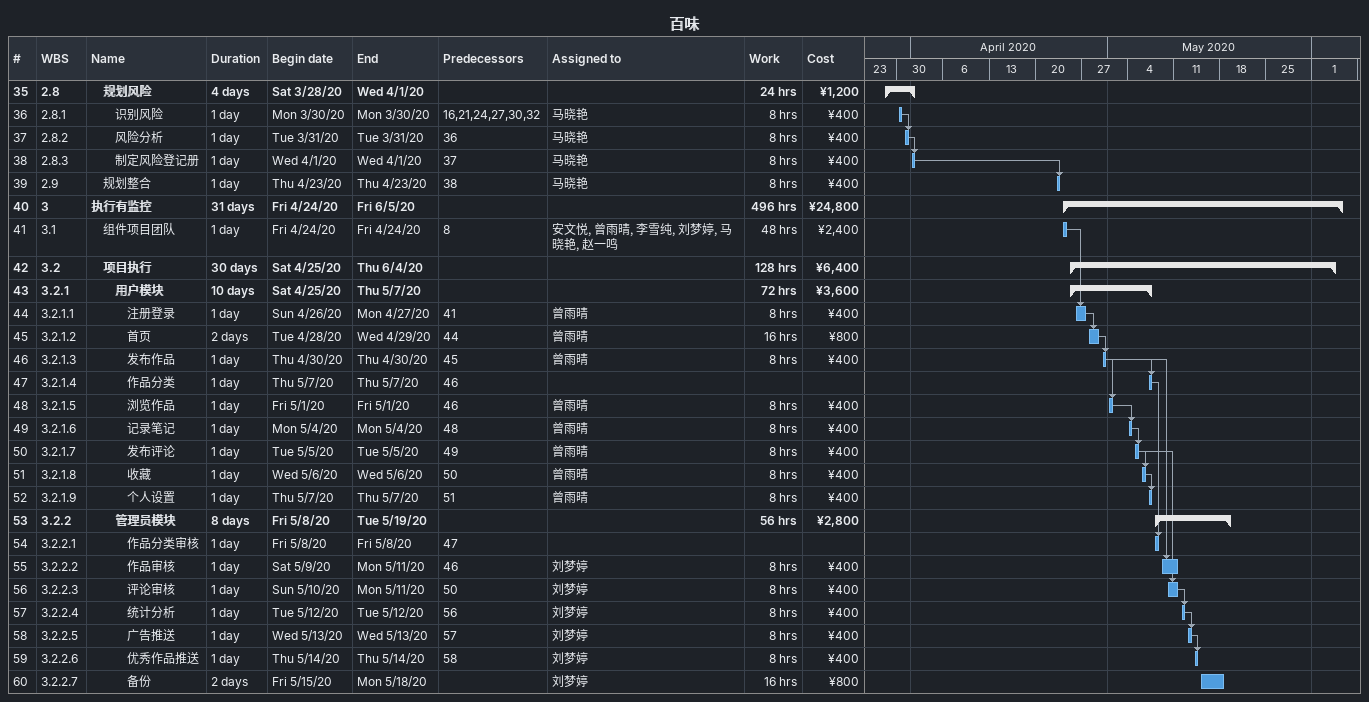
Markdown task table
百味

| ID | WBS | Task | Duration | Start | Finish | Predecessors | Resources | Work (h) | Cost (¥) |
|---|---|---|---|---|---|---|---|---|---|
| 35 | 2.8 | **规划风险** | 4d | 2020-03-28 | 2020-04-01 |  |  | 24 | 1200 |
| 36 | 2.8.1 | 识别风险 | 1d | 2020-03-30 | 2020-03-30 | 16, 21, 24, 27, 30, 32 | 马晓艳 | 8 | 400 |
| 37 | 2.8.2 | 风险分析 | 1d | 2020-03-31 | 2020-03-31 | 36 | 马晓艳 | 8 | 400 |
| 38 | 2.8.3 | 制定风险登记册 | 1d | 2020-04-01 | 2020-04-01 | 37 | 马晓艳 | 8 | 400 |
| 39 | 2.9 | 规划整合 | 1d | 2020-04-23 | 2020-04-23 | 38 | 马晓艳 | 8 | 400 |
| 40 | 3 | **执行有监控** | 31d | 2020-04-24 | 2020-06-05 |  |  | 496 | 24800 |
| 41 | 3.1 | 组件项目团队 | 1d | 2020-04-24 | 2020-04-24 | 8 | 安文悦, 曾雨晴, 李雪纯, 刘梦婷, 马晓艳, 赵一鸣 | 48 | 2400 |
| 42 | 3.2 | **项目执行** | 30d | 2020-04-25 | 2020-06-04 |  |  | 128 | 6400 |
| 43 | 3.2.1 | **用户模块** | 10d | 2020-04-25 | 2020-05-07 |  |  | 72 | 3600 |
| 44 | 3.2.1.1 | 注册登录 | 1d | 2020-04-26 | 2020-04-27 | 41 | 曾雨晴 | 8 | 400 |
| 45 | 3.2.1.2 | 首页 | 2d | 2020-04-28 | 2020-04-29 | 44 | 曾雨晴 | 16 | 800 |
| 46 | 3.2.1.3 | 发布作品 | 1d | 2020-04-30 | 2020-04-30 | 45 | 曾雨晴 | 8 | 400 |
| 47 | 3.2.1.4 | 作品分类 | 1d | 2020-05-07 | 2020-05-07 | 46 |  |  |  |
| 48 | 3.2.1.5 | 浏览作品 | 1d | 2020-05-01 | 2020-05-01 | 46 | 曾雨晴 | 8 | 400 |
| 49 | 3.2.1.6 | 记录笔记 | 1d | 2020-05-04 | 2020-05-04 | 48 | 曾雨晴 | 8 | 400 |
| 50 | 3.2.1.7 | 发布评论 | 1d | 2020-05-05 | 2020-05-05 | 49 | 曾雨晴 | 8 | 400 |
| 51 | 3.2.1.8 | 收藏 | 1d | 2020-05-06 | 2020-05-06 | 50 | 曾雨晴 | 8 | 400 |
| 52 | 3.2.1.9 | 个人设置 | 1d | 2020-05-07 | 2020-05-07 | 51 | 曾雨晴 | 8 | 400 |
| 53 | 3.2.2 | **管理员模块** | 8d | 2020-05-08 | 2020-05-19 |  |  | 56 | 2800 |
| 54 | 3.2.2.1 | 作品分类审核 | 1d | 2020-05-08 | 2020-05-08 | 47 |  |  |  |
| 55 | 3.2.2.2 | 作品审核 | 1d | 2020-05-09 | 2020-05-11 | 46 | 刘梦婷 | 8 | 400 |
| 56 | 3.2.2.3 | 评论审核 | 1d | 2020-05-10 | 2020-05-11 | 50 | 刘梦婷 | 8 | 400 |
| 57 | 3.2.2.4 | 统计分析 | 1d | 2020-05-12 | 2020-05-12 | 56 | 刘梦婷 | 8 | 400 |
| 58 | 3.2.2.5 | 广告推送 | 1d | 2020-05-13 | 2020-05-13 | 57 | 刘梦婷 | 8 | 400 |
| 59 | 3.2.2.6 | 优秀作品推送 | 1d | 2020-05-14 | 2020-05-14 | 58 | 刘梦婷 | 8 | 400 |
| 60 | 3.2.2.7 | 备份 | 2d | 2020-05-15 | 2020-05-18 |  | 刘梦婷 | 16 | 800 |
